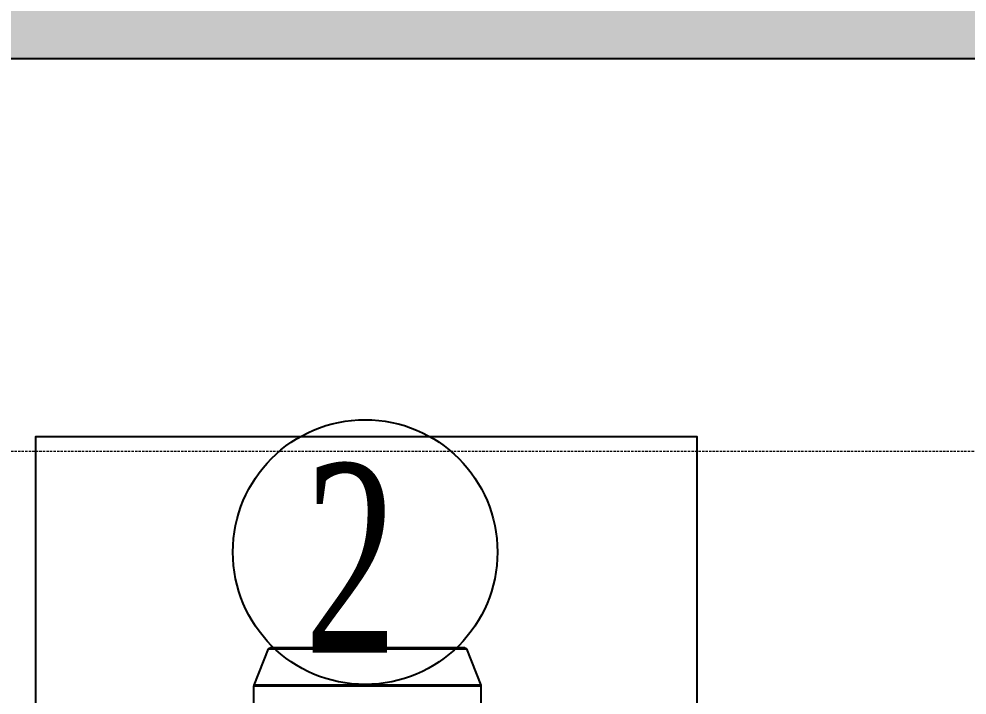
# Model space of a CAD drawing. Header units: millimetres. Extents: x -225363 to 347188, y -782467 to 813415.
# Drawn here: x 50793 to 51294, y 20703 to 21060 of the extents above; entities that cross this region are included whole.
import ezdxf

# ---------------------------------------------------------------- set-up
doc = ezdxf.new("R2010")
doc.units = ezdxf.units.MM
doc.linetypes.add('$1$HIDDEN', pattern=[0.375, 0.25, -0.125])
doc.layers.add('day dien nguon', color=251, linetype='Continuous', lineweight=9)
doc.layers.add('Text', color=3, linetype='Continuous')
doc.styles.add('mat bang 150', font='vntimeh.shx', dxfattribs={"width": 0.75})

# ---------------------------------------------------------------- blocks, each defined once
blk = doc.blocks.new('MB bom')
at = {"color": 8, "linetype": 'Continuous'}
for p, q in [((-198881.34, 638697.64), (-198902.85, 638697.64)), ((-198881.34, 638577.44), (-198881.34, 638697.64)), ((-198880.97, 638697.57), (-198880.97, 638577.51)), ((-198861.79, 638690.04), (-198880.97, 638697.57)), ((-198861.79, 638585.04), (-198861.79, 638690.04)), ((-198861.15, 638689.11), (-198861.15, 638585.97)), ((-198880.97, 638577.51), (-198861.79, 638585.04)), ((-198902.85, 638577.44), (-198881.34, 638577.44))]:
    blk.add_line(p, q, dxfattribs=at)
for centre, start, end in [((-198881.34, 638696.64), 68.57, 90), ((-198862.15, 638689.11), 0, 68.57), ((-198862.15, 638585.97), 291.43, 0), ((-198881.34, 638578.44), 270, 291.43)]:
    blk.add_arc(centre, 1, start, end, dxfattribs=at)
blk = doc.blocks.new('PMBCB')
h = blk.add_hatch()
h.set_pattern_fill('BTCT2', color=8, scale=30, pattern_type=2)
h.set_pattern_definition([(50, (-27194.2, -11189.96), (215.17805, -18.8256), [22.5, -247.5]), (355, (-27194.2, -11189.96), (-41.6254, 225.6576), [18, -198]), (100.4514, (-27176.26, -11191.53), (173.5528, 206.8319), [19.122, -210.3426]), (46.1842, (-27194.2, -11129.96), (320.1723, -49.6557), [33.75, -371.25]), (96.6356, (-27167.5, -11134.1), (280.3988, 292.2354), [28.683, -315.514]), (351.1842, (-27194.2, -11129.96), (280.3986, 292.2356), [27, -297]), (21, (-27164.2, -11144.96), (179.0721, -120.7857), [22.5, -247.5]), (326, (-27164.2, -11144.96), (72.9946, 217.545), [18, -198]), (71.4514, (-27149.27, -11155.03), (252.0668, 96.7591), [19.122, -210.3426]), (37.5, (-27194.194, -11189.96), (3.64796, 99.86816), [0, -195.6, 0, -201, 0, -198.75]), (7.5, (-27194.19, -11189.96), (78.92086, 118.3235), [0, -114.6, 0, -191.1, 0, -75.75]), (327.5, (-27261.094, -11189.96), (160.14673, -6.76646), [0, -75, 0, -234, 0, -310.5]), (317.5, (-27291.1, -11189.96), (174.95585, 30.0315), [0, -97.5, 0, -155.4, 0, -220.5]), (45, (-27194.19, -11189.96), (-63.6396, 63.6396), []), (45, (-27194.19, -11168.96), (-63.6396, 63.6396), [])])
h.paths.add_polyline_path([(6600, 2700), (-2900, 2700), (-2900, -200), (6600, -200)])
h.paths.add_polyline_path([(5000, 2500), (5000, 0), (0, 0), (0, 2500)], flags=16)
h.paths.add_polyline_path([(5200, 2500), (6400, 2500), (6400, 0), (5200, 0)], flags=16)
h.paths.add_polyline_path([(-200, 2500), (-200, 0), (-2700, 0), (-2700, 2500)], flags=16)
h.paths.add_polyline_path([(5350.97, 389.34), (6075.73, 389.34), (6075.73, 539.34), (5350.97, 539.34)], flags=0)
h.paths.add_polyline_path([(5451.74, 547.35), (5986.02, 547.35), (5986.02, 775.92), (5451.74, 775.92)], flags=0)
h.paths.add_polyline_path([(4155.05, 389.34), (4879.81, 389.34), (4879.81, 539.34), (4155.05, 539.34)], flags=0)
h.paths.add_polyline_path([(4255.82, 547.35), (4790.11, 547.35), (4790.11, 775.92), (4255.82, 775.92)], flags=0)
h.paths.add_polyline_path([(-1032.12, 389.34), (-307.36, 389.34), (-307.36, 539.34), (-1032.12, 539.34)], flags=0)
h.paths.add_polyline_path([(-931.35, 547.35), (-397.07, 547.35), (-397.07, 775.92), (-931.35, 775.92)], flags=0)
for points in [[(0, 0), (5000, 0), (5000, 2500), (0, 2500)], [(168.39, 1550), (518.39, 1550), (518.39, 2300), (168.39, 2300)]]:
    blk.add_lwpolyline(points, close=True)
at = {"color": 8, "xscale": -0.998699011935332, "yscale": 0.998699011935332, "zscale": 0.998699011935332, "rotation": 270}
blk.add_blockref('MB bom', (-637462.74, 200790.95), dxfattribs=at)

msp = doc.modelspace()

# ---------------------------------------------------------------- block references
msp.add_blockref('PMBCB', (50633.08, 18539.09))

# ---------------------------------------------------------------- next in the draw order: linework, layer by layer
msp.add_circle((50975.81, 20778.19), 70)
at = {"layer": 'day dien nguon', "color": 2, "linetype": '$1$HIDDEN', "ltscale": 5}
msp.add_line((47447.17, 20831.56), (57380.18, 20831.56), dxfattribs=at)

# ---------------------------------------------------------------- next in the draw order: texts
at = {"layer": 'Text', "color": 3, "ltscale": 2, "style": 'mat bang 150', "width": 0.65}
msp.add_text('2', height=100, dxfattribs=at).set_placement((50943.74, 20725.01))

doc.saveas('drawing.dxf')
